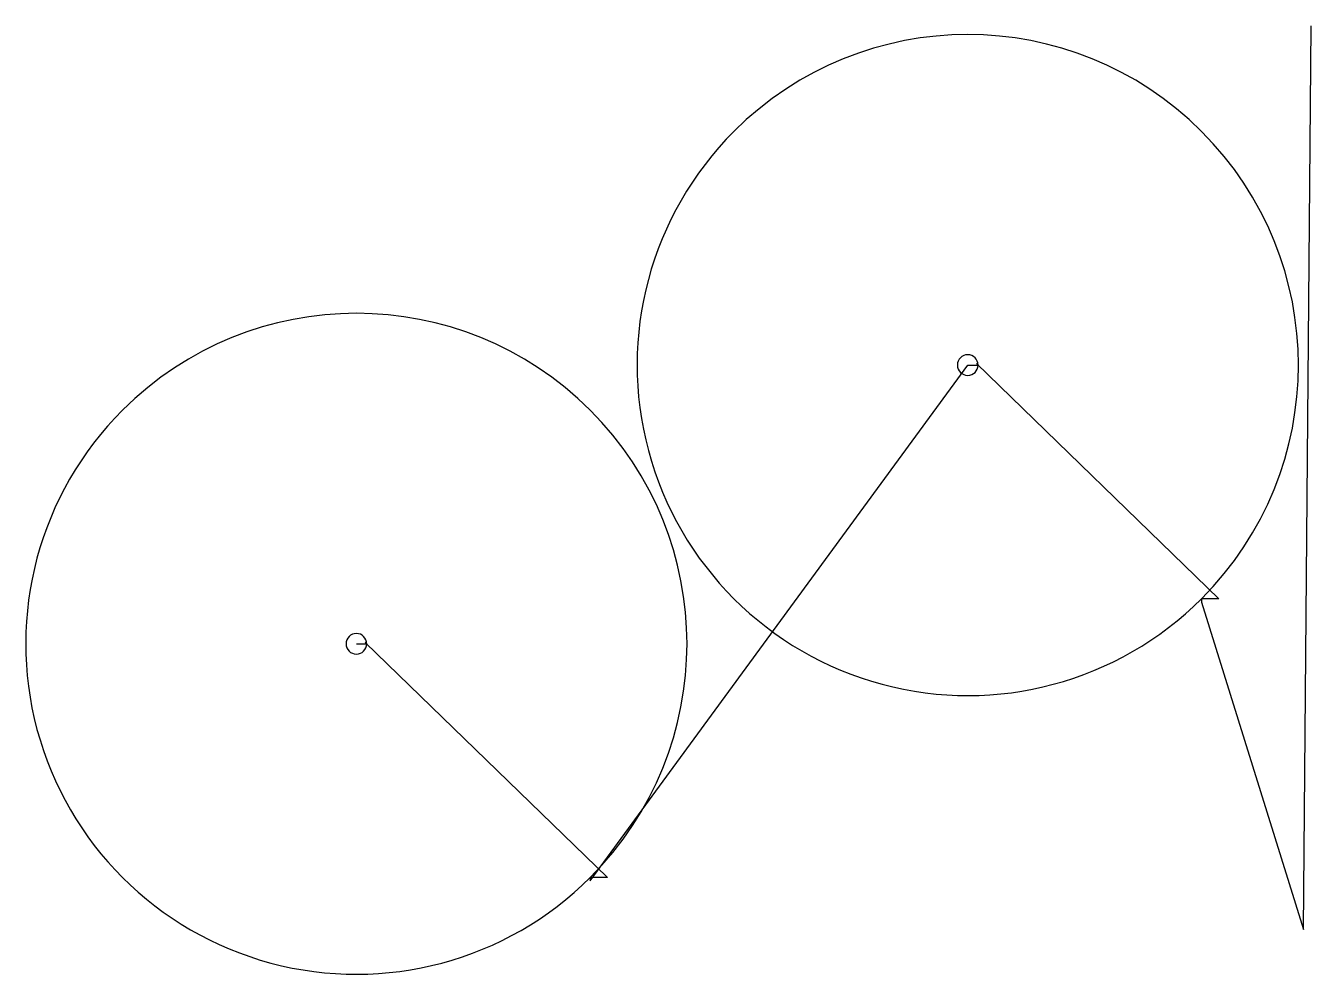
# Model space of a CAD drawing. Header units: metres. Extents: x 663 to 2533, y 1120 to 2500.
import ezdxf

# ---------------------------------------------------------------- set-up
doc = ezdxf.new("R2010")
doc.units = ezdxf.units.M

msp = doc.modelspace()

# ---------------------------------------------------------------- linework, layer by layer
at = {"layer": 'TOOL_0'}
for p, q in [((2521.174, 1185.306), (2532.583, 2498.999)), ((2532.583, 2498.999), (2532.592, 2499.999)), ((1484.144, 1255.949), (2033.103, 2006.352)), ((2033.103, 2006.352), (2048.103, 2006.352)), ((2048.103, 2006.352), (2045.982, 2008.473)), ((2045.982, 2008.473), (2398.045, 1666.41)), ((2373.046, 1666.411), (2373.045, 1661.41)), ((2398.045, 1666.41), (2373.045, 1666.41)), ((2373.045, 1661.41), (2521.174, 1185.306)), ((1144.202, 1600.891), (1159.202, 1600.891)), ((1159.202, 1600.891), (1157.081, 1603.012)), ((1157.081, 1603.012), (1509.144, 1260.949)), ((1484.145, 1260.95), (1484.144, 1255.949)), ((1509.144, 1260.949), (1484.144, 1260.949))]:
    msp.add_line(p, q, dxfattribs=at)
for centre, radius, start, end in [((2033.104, 2006.352), 480.75, 315.000084, 134.999916), ((2033.103, 2006.352), 480.751, 134.999831, 315), ((1144.203, 1600.891), 480.75, 315.000084, 134.999916), ((2033.103, 2006.352), 15, 0, 180), ((2033.103, 2006.352), 15, 180, 0), ((1144.202, 1600.891), 480.751, 134.999831, 315), ((1144.202, 1600.891), 15, 0, 180), ((1144.202, 1600.891), 15, 180, 0)]:
    msp.add_arc(centre, radius, start, end, dxfattribs=at)

doc.saveas('drawing.dxf')
